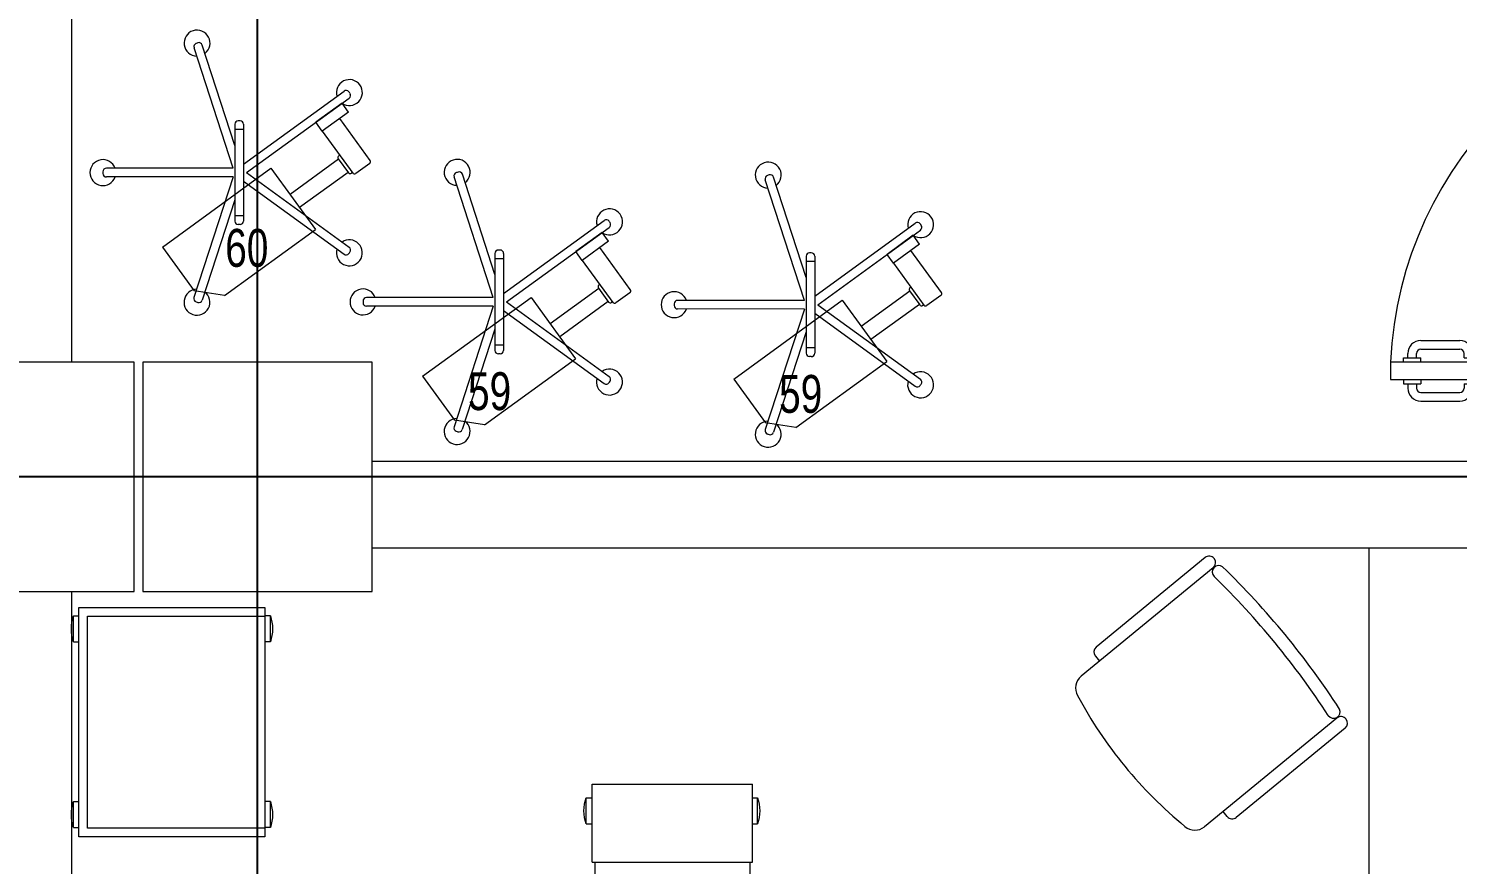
# Model space of a CAD drawing. Header units: metres. Extents: x -18745 to 220762, y -1579758 to -1356048.
# Drawn here: x 115034 to 118337, y -1434534 to -1432601 of the extents above; entities that cross this region are included whole.
import ezdxf

# ---------------------------------------------------------------- set-up
doc = ezdxf.new("R2010")
doc.units = ezdxf.units.M
doc.layers.get('0').update_dxf_attribs({"lineweight": 0})
for name, color, linetype, lineweight in [('A-100 - Copy$0$72_EGR_ROOM5_D2_WALL', 8, 'Continuous', 0), ('A-100 - Copy$0$Medical Equipment and Furniture', 8, 'Continuous', 0), ('A-100 - Copy$0$Medical Equipment and Furniture1', 8, 'Continuous', 5), ('A-100 - Copy$0$Structure', 8, 'Continuous', 9), ('A-100 - Copy$0$Walls', 8, 'Continuous', 0), ('A-100 - Copy$0$Wooden Joinery', 8, 'Continuous', 0)]:
    doc.layers.add(name, color=color, linetype=linetype, lineweight=lineweight)
doc.layers.add('A-100 - Copy$0$axes', color=8, linetype='Continuous')
doc.styles.add('A-100 - Copy$0$X3G_ENTITY_257CFD', font='swisscl.ttf', dxfattribs={"height": 200})

# ---------------------------------------------------------------- blocks, each defined once
blk = doc.blocks.new('A-100 - Copy$0$HF13963-P')
at = {"layer": 'A-100 - Copy$0$Medical Equipment and Furniture1'}
for p, q in [((0.0915, 0.1995), (0.0315, 0.1995)), ((0.0315, 0.1995), (0.0315, 0.185)), ((0.0915, 0.1995), (0.0915, 0.185)), ((0.18, 0.185), (0, 0.185)), ((0, 0.185), (0, -0.185)), ((0.18, 0.185), (0.18, -0.185)), ((0.83, 0.1788), (0.18, 0.1788)), ((0.8007, 0.1919), (0.7407, 0.1919)), ((0.7407, 0.1919), (0.7407, 0.1788)), ((0.8007, 0.1919), (0.8007, 0.1788)), ((0.83, -0.1788), (0.83, 0.1788)), ((0.18, -0.185), (0, -0.185)), ((0.0315, -0.185), (0.0315, -0.1971)), ((0.0915, -0.1971), (0.0315, -0.1971)), ((0.0915, -0.185), (0.0915, -0.1971)), ((0.18, -0.1788), (0.83, -0.1788)), ((0.7407, -0.1788), (0.7407, -0.1933)), ((0.8007, -0.1933), (0.7407, -0.1933)), ((0.8007, -0.1788), (0.8007, -0.1933))]:
    blk.add_line(p, q, dxfattribs=at)
for centre, start, end in [((0.0615, 0.112), 71.0754, 108.9246), ((0.7707, 0.1044), 71.0754, 108.9246), ((0.0615, -0.1096), 251.0754, 288.9246), ((0.7707, -0.1058), 251.0754, 288.9246)]:
    blk.add_arc(centre, 0.0925, start, end, dxfattribs=at)
blk = doc.blocks.new('A-100 - Copy$0$HF10531-P')
at = {"layer": 'A-100 - Copy$0$Medical Equipment and Furniture1'}
for p, q in [((0.53, 0.43), (0, 0.43)), ((0, 0.43), (0, 0)), ((0.0791, 0.4424), (0.0191, 0.4424)), ((0.0191, 0.4424), (0.0191, 0.43)), ((0.0791, 0.4424), (0.0791, 0.43)), ((0.5086, 0.4424), (0.4486, 0.4424)), ((0.4486, 0.4424), (0.4486, 0.43)), ((0.5086, 0.4424), (0.5086, 0.43)), ((0.53, 0), (0.53, 0.43)), ((0.51, 0.41), (0.02, 0.41)), ((0.02, 0.41), (0.02, 0)), ((0.51, 0), (0.51, 0.41)), ((0, 0), (0.53, 0)), ((0.0191, -0.0124), (0.0191, 0)), ((0.0791, -0.0124), (0.0791, 0)), ((0.4486, -0.0124), (0.4486, 0)), ((0.5086, -0.0124), (0.5086, 0)), ((0.0791, -0.0124), (0.0191, -0.0124)), ((0.5086, -0.0124), (0.4486, -0.0124))]:
    blk.add_line(p, q, dxfattribs=at)
for points in [[(0.02, 0.41), (0.02, 0.41), (0.02, 0.41), (0.02, 0.41), (0.02, 0.41), (0.02, 0.41), (0.02, 0.41), (0.02, 0.41), (0.02, 0.41), (0.02, 0.41), (0.02, 0.41), (0.02, 0.41), (0.02, 0.41), (0.02, 0.41), (0.02, 0.41), (0.02, 0.41), (0.02, 0.41), (0.02, 0.41), (0.02, 0.41), (0.02, 0.41), (0.02, 0.41), (0.02, 0.41), (0.02, 0.41), (0.02, 0.41), (0.02, 0.41), (0.02, 0.41), (0.02, 0.41), (0.02, 0.41), (0.02, 0.41), (0.02, 0.41), (0.02, 0.41), (0.02, 0.41), (0.02, 0.41), (0.02, 0.41), (0.02, 0.41), (0.02, 0.41), (0.02, 0.41), (0.02, 0.41), (0.02, 0.41), (0.02, 0.41), (0.02, 0.41), (0.02, 0.41), (0.02, 0.41), (0.02, 0.41), (0.02, 0.41), (0.02, 0.41), (0.02, 0.41), (0.02, 0.41), (0.02, 0.41), (0.02, 0.41), (0.02, 0.41), (0.02, 0.41), (0.02, 0.41), (0.02, 0.41), (0.02, 0.41), (0.02, 0.41), (0.02, 0.41), (0.02, 0.41), (0.02, 0.41), (0.02, 0.41), (0.02, 0.41), (0.02, 0.41), (0.02, 0.41), (0.02, 0.41), (0.02, 0.41), (0.02, 0.41), (0.02, 0.41), (0.02, 0.41), (0.02, 0.41), (0.02, 0.41), (0.02, 0.41), (0.02, 0.41), (0.02, 0.41), (0.02, 0.41), (0.02, 0.41), (0.02, 0.41), (0.02, 0.41), (0.02, 0.41), (0.02, 0.41), (0.02, 0.41), (0.02, 0.41), (0.02, 0.41), (0.02, 0.41), (0.02, 0.41), (0.02, 0.41), (0.02, 0.41), (0.02, 0.41), (0.02, 0.41), (0.02, 0.41), (0.02, 0.41), (0.02, 0.41), (0.02, 0.41), (0.02, 0.41), (0.02, 0.41), (0.02, 0.41), (0.02, 0.41), (0.02, 0.41), (0.02, 0.41), (0.02, 0.41), (0.02, 0.41), (0.02, 0.41), (0.02, 0.41), (0.02, 0.41), (0.02, 0.41), (0.02, 0.41), (0.02, 0.41), (0.02, 0.41), (0.02, 0.41), (0.02, 0.41), (0.02, 0.41), (0.02, 0.41), (0.02, 0.41), (0.02, 0.41), (0.02, 0.41), (0.02, 0.41), (0.02, 0.41), (0.02, 0.41), (0.02, 0.41), (0.02, 0.41), (0.02, 0.41), (0.02, 0.41), (0.02, 0.41), (0.02, 0.41), (0.02, 0.41), (0.02, 0.41), (0.02, 0.41), (0.02, 0.41), (0.02, 0.41), (0.02, 0.41), (0.02, 0.41), (0.02, 0.41), (0.02, 0.41), (0.02, 0.41), (0.02, 0.41), (0.02, 0.41), (0.02, 0.41), (0.02, 0.41), (0.02, 0.41), (0.02, 0.41), (0.02, 0.41), (0.02, 0.41), (0.02, 0.41), (0.02, 0.41), (0.02, 0.41), (0.02, 0.41), (0.02, 0.41), (0.02, 0.41), (0.02, 0.41), (0.02, 0.41), (0.02, 0.41), (0.02, 0.41), (0.02, 0.41), (0.02, 0.41), (0.02, 0.41), (0.02, 0.41), (0.02, 0.41), (0.02, 0.41), (0.02, 0.41), (0.02, 0.41), (0.02, 0.41), (0.02, 0.41), (0.02, 0.41), (0.02, 0.41), (0.02, 0.41), (0.02, 0.41), (0.02, 0.41), (0.02, 0.41), (0.02, 0.41), (0.02, 0.41), (0.02, 0.41), (0.02, 0.41), (0.02, 0.41), (0.02, 0.41), (0.02, 0.41), (0.02, 0.41), (0.02, 0.41), (0.02, 0.41), (0.02, 0.41), (0.02, 0.41), (0.02, 0.41), (0.02, 0.41), (0.02, 0.41), (0.02, 0.41), (0.02, 0.41), (0.02, 0.41), (0.02, 0.41), (0.02, 0.41), (0.02, 0.41), (0.02, 0.41), (0.02, 0.41), (0.02, 0.41), (0.02, 0.41), (0.02, 0.41), (0.02, 0.41), (0.02, 0.41), (0.02, 0.41), (0.02, 0.41), (0.02, 0.41), (0.02, 0.41), (0.02, 0.41), (0.02, 0.41), (0.02, 0.41), (0.02, 0.41), (0.02, 0.41), (0.02, 0.41), (0.02, 0.41), (0.02, 0.41), (0.02, 0.41), (0.02, 0.41), (0.02, 0.41), (0.02, 0.41), (0.02, 0.41), (0.02, 0.41), (0.02, 0.41), (0.02, 0.41), (0.02, 0.41), (0.02, 0.41), (0.02, 0.41), (0.02, 0.41)], [(0.02, 0.41), (0.02, 0.41), (0.02, 0.41), (0.02, 0.41), (0.02, 0.41), (0.02, 0.41), (0.02, 0.41), (0.02, 0.41), (0.02, 0.41), (0.02, 0.41), (0.02, 0.41), (0.02, 0.41), (0.02, 0.41), (0.02, 0.41), (0.02, 0.41), (0.02, 0.41), (0.02, 0.41), (0.02, 0.41), (0.02, 0.41), (0.02, 0.41), (0.02, 0.41), (0.02, 0.41), (0.02, 0.41), (0.02, 0.41), (0.02, 0.41), (0.02, 0.41), (0.02, 0.41), (0.02, 0.41), (0.02, 0.41), (0.02, 0.41), (0.02, 0.41), (0.02, 0.41), (0.02, 0.41), (0.02, 0.41), (0.02, 0.41), (0.02, 0.41), (0.02, 0.41), (0.02, 0.41), (0.02, 0.41), (0.02, 0.41), (0.02, 0.41), (0.02, 0.41), (0.02, 0.41), (0.02, 0.41), (0.02, 0.41), (0.02, 0.41), (0.02, 0.41), (0.02, 0.41), (0.02, 0.41), (0.02, 0.41), (0.02, 0.41), (0.02, 0.41), (0.02, 0.41), (0.02, 0.41), (0.02, 0.41), (0.02, 0.41), (0.02, 0.41), (0.02, 0.41), (0.02, 0.41), (0.02, 0.41), (0.02, 0.41), (0.02, 0.41), (0.02, 0.41), (0.02, 0.41), (0.02, 0.41), (0.02, 0.41), (0.02, 0.41), (0.02, 0.41), (0.02, 0.41), (0.02, 0.41), (0.02, 0.41), (0.02, 0.41), (0.02, 0.41), (0.02, 0.41), (0.02, 0.41), (0.02, 0.41), (0.02, 0.41), (0.02, 0.41), (0.02, 0.41), (0.02, 0.41), (0.02, 0.41), (0.02, 0.41), (0.02, 0.41), (0.02, 0.41), (0.02, 0.41), (0.02, 0.41), (0.02, 0.41), (0.02, 0.41), (0.02, 0.41), (0.02, 0.41), (0.02, 0.41), (0.02, 0.41), (0.02, 0.41), (0.02, 0.41), (0.02, 0.41), (0.02, 0.41), (0.02, 0.41), (0.02, 0.41), (0.02, 0.41), (0.02, 0.41), (0.02, 0.41), (0.02, 0.41), (0.02, 0.41), (0.02, 0.41), (0.02, 0.41), (0.02, 0.41), (0.02, 0.41), (0.02, 0.41), (0.02, 0.41), (0.02, 0.41), (0.02, 0.41), (0.02, 0.41), (0.02, 0.41), (0.02, 0.41), (0.02, 0.41), (0.02, 0.41), (0.02, 0.41), (0.02, 0.41), (0.02, 0.41), (0.02, 0.41), (0.02, 0.41), (0.02, 0.41), (0.02, 0.41), (0.02, 0.41), (0.02, 0.41), (0.02, 0.41), (0.02, 0.41), (0.02, 0.41), (0.02, 0.41), (0.02, 0.41), (0.02, 0.41), (0.02, 0.41), (0.02, 0.41), (0.02, 0.41), (0.02, 0.41), (0.02, 0.41), (0.02, 0.41), (0.02, 0.41), (0.02, 0.41), (0.02, 0.41), (0.02, 0.41), (0.02, 0.41), (0.02, 0.41), (0.02, 0.41), (0.02, 0.41), (0.02, 0.41), (0.02, 0.41), (0.02, 0.41), (0.02, 0.41), (0.02, 0.41), (0.02, 0.41), (0.02, 0.41), (0.02, 0.41), (0.02, 0.41), (0.02, 0.41), (0.02, 0.41), (0.02, 0.41), (0.02, 0.41), (0.02, 0.41), (0.02, 0.41), (0.02, 0.41), (0.02, 0.41), (0.02, 0.41), (0.02, 0.41), (0.02, 0.41), (0.02, 0.41), (0.02, 0.41), (0.02, 0.41), (0.02, 0.41), (0.02, 0.41), (0.02, 0.41), (0.02, 0.41), (0.02, 0.41), (0.02, 0.41), (0.02, 0.41), (0.02, 0.41), (0.02, 0.41), (0.02, 0.41), (0.02, 0.41), (0.02, 0.41), (0.02, 0.41), (0.02, 0.41), (0.02, 0.41), (0.02, 0.41), (0.02, 0.41), (0.02, 0.41), (0.02, 0.41), (0.02, 0.41), (0.02, 0.41), (0.02, 0.41), (0.02, 0.41), (0.02, 0.41), (0.02, 0.41), (0.02, 0.41), (0.02, 0.41), (0.02, 0.41), (0.02, 0.41), (0.02, 0.41), (0.02, 0.41), (0.02, 0.41), (0.02, 0.41), (0.02, 0.41), (0.02, 0.41), (0.02, 0.41), (0.02, 0.41), (0.02, 0.41), (0.02, 0.41), (0.02, 0.41), (0.02, 0.41), (0.02, 0.41), (0.02, 0.41), (0.02, 0.41), (0.02, 0.41), (0.02, 0.41)], [(0.02, 0.41), (0.02, 0.41), (0.02, 0.41), (0.02, 0.41), (0.02, 0.41), (0.02, 0.41), (0.02, 0.41), (0.02, 0.41), (0.02, 0.41), (0.02, 0.41), (0.02, 0.41), (0.02, 0.41), (0.02, 0.41), (0.02, 0.41), (0.02, 0.41), (0.02, 0.41), (0.02, 0.41), (0.02, 0.41), (0.02, 0.41), (0.02, 0.41), (0.02, 0.41), (0.02, 0.41), (0.02, 0.41), (0.02, 0.41), (0.02, 0.41), (0.02, 0.41), (0.02, 0.41), (0.02, 0.41), (0.02, 0.41), (0.02, 0.41), (0.02, 0.41), (0.02, 0.41), (0.02, 0.41), (0.02, 0.41), (0.02, 0.41), (0.02, 0.41), (0.02, 0.41), (0.02, 0.41), (0.02, 0.41), (0.02, 0.41), (0.02, 0.41), (0.02, 0.41), (0.02, 0.41), (0.02, 0.41), (0.02, 0.41), (0.02, 0.41), (0.02, 0.41), (0.02, 0.41), (0.02, 0.41), (0.02, 0.41), (0.02, 0.41), (0.02, 0.41), (0.02, 0.41), (0.02, 0.41), (0.02, 0.41), (0.02, 0.41), (0.02, 0.41), (0.02, 0.41), (0.02, 0.41), (0.02, 0.41), (0.02, 0.41), (0.02, 0.41), (0.02, 0.41), (0.02, 0.41), (0.02, 0.41), (0.02, 0.41), (0.02, 0.41), (0.02, 0.41), (0.02, 0.41), (0.02, 0.41), (0.02, 0.41), (0.02, 0.41), (0.02, 0.41), (0.02, 0.41), (0.02, 0.41), (0.02, 0.41), (0.02, 0.41), (0.02, 0.41), (0.02, 0.41), (0.02, 0.41), (0.02, 0.41), (0.02, 0.41), (0.02, 0.41), (0.02, 0.41), (0.02, 0.41), (0.02, 0.41), (0.02, 0.41), (0.02, 0.41), (0.02, 0.41), (0.02, 0.41), (0.02, 0.41), (0.02, 0.41), (0.02, 0.41), (0.02, 0.41), (0.02, 0.41), (0.02, 0.41), (0.02, 0.41), (0.02, 0.41), (0.02, 0.41), (0.02, 0.41), (0.02, 0.41), (0.02, 0.41), (0.02, 0.41), (0.02, 0.41), (0.02, 0.41), (0.02, 0.41), (0.02, 0.41), (0.02, 0.41), (0.02, 0.41), (0.02, 0.41), (0.02, 0.41), (0.02, 0.41), (0.02, 0.41), (0.02, 0.41), (0.02, 0.41), (0.02, 0.41), (0.02, 0.41), (0.02, 0.41), (0.02, 0.41), (0.02, 0.41), (0.02, 0.41), (0.02, 0.41), (0.02, 0.41), (0.02, 0.41), (0.02, 0.41), (0.02, 0.41), (0.02, 0.41), (0.02, 0.41), (0.02, 0.41), (0.02, 0.41), (0.02, 0.41), (0.02, 0.41), (0.02, 0.41), (0.02, 0.41), (0.02, 0.41), (0.02, 0.41), (0.02, 0.41), (0.02, 0.41), (0.02, 0.41), (0.02, 0.41), (0.02, 0.41), (0.02, 0.41), (0.02, 0.41), (0.02, 0.41), (0.02, 0.41), (0.02, 0.41), (0.02, 0.41), (0.02, 0.41), (0.02, 0.41), (0.02, 0.41), (0.02, 0.41), (0.02, 0.41), (0.02, 0.41), (0.02, 0.41), (0.02, 0.41), (0.02, 0.41), (0.02, 0.41), (0.02, 0.41), (0.02, 0.41), (0.02, 0.41), (0.02, 0.41), (0.02, 0.41), (0.02, 0.41), (0.02, 0.41), (0.02, 0.41), (0.02, 0.41), (0.02, 0.41), (0.02, 0.41), (0.02, 0.41), (0.02, 0.41), (0.02, 0.41), (0.02, 0.41), (0.02, 0.41), (0.02, 0.41), (0.02, 0.41), (0.02, 0.41), (0.02, 0.41), (0.02, 0.41), (0.02, 0.41), (0.02, 0.41), (0.02, 0.41), (0.02, 0.41), (0.02, 0.41), (0.02, 0.41), (0.02, 0.41), (0.02, 0.41), (0.02, 0.41), (0.02, 0.41), (0.02, 0.41), (0.02, 0.41), (0.02, 0.41), (0.02, 0.41), (0.02, 0.41), (0.02, 0.41), (0.02, 0.41), (0.02, 0.41), (0.02, 0.41), (0.02, 0.41), (0.02, 0.41), (0.02, 0.41), (0.02, 0.41), (0.02, 0.41), (0.02, 0.41), (0.02, 0.41), (0.02, 0.41), (0.02, 0.41), (0.02, 0.41), (0.02, 0.41), (0.02, 0.41), (0.02, 0.41), (0.02, 0.41), (0.02, 0.41), (0.02, 0.41), (0.02, 0.41), (0.02, 0.41), (0.02, 0.41), (0.02, 0.41), (0.02, 0.41), (0.02, 0.41), (0.02, 0.41), (0.02, 0.41), (0.02, 0.41), (0.02, 0.41), (0.02, 0.41), (0.02, 0.41), (0.02, 0.41), (0.02, 0.41), (0.02, 0.41), (0.02, 0.41), (0.02, 0.41), (0.02, 0.41), (0.02, 0.41), (0.02, 0.41), (0.02, 0.41), (0.02, 0.41), (0.02, 0.41), (0.02, 0.41), (0.02, 0.41), (0.02, 0.41), (0.02, 0.41), (0.02, 0.41), (0.02, 0.41), (0.02, 0.41), (0.02, 0.41), (0.02, 0.41), (0.02, 0.41), (0.02, 0.41), (0.02, 0.41), (0.02, 0.41), (0.02, 0.41), (0.02, 0.41), (0.02, 0.41), (0.02, 0.41), (0.02, 0.41), (0.02, 0.41), (0.02, 0.41), (0.02, 0.41), (0.02, 0.41), (0.02, 0.41), (0.02, 0.41), (0.02, 0.41), (0.02, 0.41), (0.02, 0.41), (0.02, 0.41), (0.02, 0.41), (0.02, 0.41), (0.02, 0.41), (0.02, 0.41), (0.02, 0.41), (0.02, 0.41), (0.02, 0.41), (0.02, 0.41), (0.02, 0.41), (0.02, 0.41), (0.02, 0.41), (0.02, 0.41), (0.02, 0.41)]]:
    blk.add_lwpolyline(points, close=True, dxfattribs=at)
for points in [[(0.02, 0.41), (0.02, 0.41), (0.02, 0.41), (0.02, 0.41), (0.02, 0.41), (0.02, 0.41), (0.02, 0.41), (0.02, 0.41)], [(0.02, 0.41), (0.02, 0.41), (0.02, 0.41), (0.02, 0.41), (0.02, 0.41), (0.02, 0.41), (0.02, 0.41), (0.02, 0.41), (0.02, 0.41), (0.02, 0.41), (0.02, 0.41), (0.02, 0.41), (0.02, 0.41), (0.02, 0.41), (0.02, 0.41), (0.02, 0.41), (0.02, 0.41), (0.02, 0.41), (0.02, 0.41), (0.02, 0.41), (0.02, 0.41), (0.02, 0.41), (0.02, 0.41), (0.02, 0.41), (0.02, 0.41), (0.02, 0.41), (0.02, 0.41), (0.02, 0.41), (0.02, 0.41), (0.02, 0.41), (0.02, 0.41), (0.02, 0.41), (0.02, 0.41), (0.02, 0.41), (0.02, 0.41), (0.02, 0.41), (0.02, 0.41), (0.02, 0.41), (0.02, 0.41), (0.02, 0.41), (0.02, 0.41), (0.02, 0.41), (0.02, 0.41), (0.02, 0.41), (0.02, 0.41), (0.02, 0.41), (0.02, 0.41), (0.02, 0.41), (0.02, 0.41), (0.02, 0.41), (0.02, 0.41), (0.02, 0.41), (0.02, 0.41), (0.02, 0.41), (0.02, 0.41), (0.02, 0.41), (0.02, 0.41), (0.02, 0.41), (0.02, 0.41), (0.02, 0.41), (0.02, 0.41), (0.02, 0.41), (0.02, 0.41), (0.02, 0.41), (0.02, 0.41), (0.02, 0.41), (0.02, 0.41), (0.02, 0.41), (0.02, 0.41), (0.02, 0.41), (0.02, 0.41), (0.02, 0.41), (0.02, 0.41), (0.02, 0.41), (0.02, 0.41), (0.02, 0.41), (0.02, 0.41), (0.02, 0.41), (0.02, 0.41), (0.02, 0.41), (0.02, 0.41), (0.02, 0.41), (0.02, 0.41), (0.02, 0.41), (0.02, 0.41), (0.02, 0.41), (0.02, 0.41), (0.02, 0.41), (0.02, 0.41), (0.02, 0.41), (0.02, 0.41), (0.02, 0.41), (0.02, 0.41), (0.02, 0.41), (0.02, 0.41), (0.02, 0.41), (0.02, 0.41), (0.02, 0.41), (0.02, 0.41), (0.02, 0.41), (0.02, 0.41), (0.02, 0.41), (0.02, 0.41), (0.02, 0.41), (0.02, 0.41), (0.02, 0.41), (0.02, 0.41), (0.02, 0.41), (0.02, 0.41), (0.02, 0.41), (0.02, 0.41)], [(0.02, 0.41), (0.02, 0.41), (0.02, 0.41), (0.02, 0.41), (0.02, 0.41), (0.02, 0.41), (0.02, 0.41), (0.02, 0.41), (0.02, 0.41), (0.02, 0.41), (0.02, 0.41), (0.02, 0.41), (0.02, 0.41), (0.02, 0.41), (0.02, 0.41), (0.02, 0.41), (0.02, 0.41)], [(0.02, 0.41), (0.02, 0.41), (0.02, 0.41), (0.02, 0.41), (0.02, 0.41), (0.02, 0.41), (0.02, 0.41)], [(0.02, 0.41), (0.02, 0.41), (0.02, 0.41), (0.02, 0.41), (0.02, 0.41), (0.02, 0.41), (0.02, 0.41), (0.02, 0.41), (0.02, 0.41), (0.02, 0.41), (0.02, 0.41), (0.02, 0.41)], [(0.02, 0.41), (0.02, 0.41), (0.02, 0.41), (0.02, 0.41), (0.02, 0.41), (0.02, 0.41), (0.02, 0.41), (0.02, 0.41), (0.02, 0.41), (0.02, 0.41), (0.02, 0.41), (0.02, 0.41), (0.02, 0.41), (0.02, 0.41), (0.02, 0.41), (0.02, 0.41), (0.02, 0.41), (0.02, 0.41), (0.02, 0.41), (0.02, 0.41), (0.02, 0.41), (0.02, 0.41), (0.02, 0.41), (0.02, 0.41), (0.02, 0.41), (0.02, 0.41), (0.02, 0.41), (0.02, 0.41), (0.02, 0.41), (0.02, 0.41), (0.02, 0.41), (0.02, 0.41), (0.02, 0.41), (0.02, 0.41), (0.02, 0.41), (0.02, 0.41), (0.02, 0.41), (0.02, 0.41), (0.02, 0.41), (0.02, 0.41), (0.02, 0.41), (0.02, 0.41), (0.02, 0.41), (0.02, 0.41), (0.02, 0.41), (0.02, 0.41), (0.02, 0.41), (0.02, 0.41), (0.02, 0.41), (0.02, 0.41), (0.02, 0.41), (0.02, 0.41), (0.02, 0.41), (0.02, 0.41), (0.02, 0.41), (0.02, 0.41), (0.02, 0.41), (0.02, 0.41), (0.02, 0.41), (0.02, 0.41), (0.02, 0.41), (0.02, 0.41), (0.02, 0.41), (0.02, 0.41), (0.02, 0.41), (0.02, 0.41), (0.02, 0.41), (0.02, 0.41), (0.02, 0.41), (0.02, 0.41), (0.02, 0.41), (0.02, 0.41), (0.02, 0.41), (0.02, 0.41), (0.02, 0.41), (0.02, 0.41), (0.02, 0.41), (0.02, 0.41), (0.02, 0.41), (0.02, 0.41), (0.02, 0.41), (0.02, 0.41), (0.02, 0.41), (0.02, 0.41), (0.02, 0.41), (0.02, 0.41), (0.02, 0.41), (0.02, 0.41), (0.02, 0.41)], [(0.02, 0.41), (0.02, 0.41), (0.02, 0.41), (0.02, 0.41), (0.02, 0.41), (0.02, 0.41), (0.02, 0.41), (0.02, 0.41), (0.02, 0.41), (0.02, 0.41), (0.02, 0.41), (0.02, 0.41), (0.02, 0.41), (0.02, 0.41), (0.02, 0.41), (0.02, 0.41), (0.02, 0.41), (0.02, 0.41), (0.02, 0.41), (0.02, 0.41), (0.02, 0.41), (0.02, 0.41), (0.02, 0.41), (0.02, 0.41), (0.02, 0.41), (0.02, 0.41), (0.02, 0.41), (0.02, 0.41), (0.02, 0.41), (0.02, 0.41), (0.02, 0.41), (0.02, 0.41), (0.02, 0.41), (0.02, 0.41), (0.02, 0.41), (0.02, 0.41), (0.02, 0.41), (0.02, 0.41), (0.02, 0.41), (0.02, 0.41), (0.02, 0.41), (0.02, 0.41), (0.02, 0.41), (0.02, 0.41), (0.02, 0.41), (0.02, 0.41), (0.02, 0.41), (0.02, 0.41), (0.02, 0.41), (0.02, 0.41), (0.02, 0.41), (0.02, 0.41), (0.02, 0.41), (0.02, 0.41)], [(0.02, 0.41), (0.02, 0.41), (0.02, 0.41), (0.02, 0.41), (0.02, 0.41), (0.02, 0.41), (0.02, 0.41), (0.02, 0.41), (0.02, 0.41), (0.02, 0.41)], [(0.02, 0.41), (0.02, 0.41), (0.02, 0.41), (0.02, 0.41), (0.02, 0.41), (0.02, 0.41), (0.02, 0.41), (0.02, 0.41), (0.02, 0.41), (0.02, 0.41)], [(0.02, 0.41), (0.02, 0.41), (0.02, 0.41), (0.02, 0.41), (0.02, 0.41), (0.02, 0.41), (0.02, 0.41), (0.02, 0.41), (0.02, 0.41), (0.02, 0.41), (0.02, 0.41), (0.02, 0.41), (0.02, 0.41), (0.02, 0.41), (0.02, 0.41)], [(0.02, 0.41), (0.02, 0.41), (0.02, 0.41), (0.02, 0.41), (0.02, 0.41), (0.02, 0.41), (0.02, 0.41), (0.02, 0.41), (0.02, 0.41), (0.02, 0.41)], [(0.02, 0.41), (0.02, 0.41), (0.02, 0.41), (0.02, 0.41), (0.02, 0.41), (0.02, 0.41), (0.02, 0.41)], [(0.02, 0.41), (0.02, 0.41), (0.02, 0.41), (0.02, 0.41), (0.02, 0.41), (0.02, 0.41), (0.02, 0.41), (0.02, 0.41), (0.02, 0.41), (0.02, 0.41)], [(0.02, 0.41), (0.02, 0.41), (0.02, 0.41), (0.02, 0.41), (0.02, 0.41), (0.02, 0.41), (0.02, 0.41), (0.02, 0.41), (0.02, 0.41), (0.02, 0.41), (0.02, 0.41), (0.02, 0.41), (0.02, 0.41), (0.02, 0.41), (0.02, 0.41), (0.02, 0.41), (0.02, 0.41), (0.02, 0.41)], [(0.02, 0.41), (0.02, 0.41), (0.02, 0.41), (0.02, 0.41), (0.02, 0.41), (0.02, 0.41), (0.02, 0.41), (0.02, 0.41), (0.02, 0.41)]]:
    blk.add_lwpolyline(points, dxfattribs=at)
for centre, start, end in [((0.0491, 0.3549), 71.0754, 108.9246), ((0.4786, 0.3549), 71.0754, 108.9246), ((0.0491, 0.0751), 251.0754, 288.9246), ((0.4786, 0.0751), 251.0754, 288.9246)]:
    blk.add_arc(centre, 0.0925, start, end, dxfattribs=at)
blk = doc.blocks.new('A-100 - Copy$0$GF21016P-P')
at = {"layer": 'A-100 - Copy$0$Medical Equipment and Furniture1', "extrusion": (-1.24384e-09, -1.20261e-09, -1)}
for p, q in [((-0.225, -0.4495), (-0.225, -0.0538)), ((0.225, -0.4495), (0.225, -0.0538)), ((-0.255, -0.4495), (-0.255, -0.124)), ((-0.24, -0.109), (-0.225, -0.109)), ((0.24, -0.109), (0.225, -0.109)), ((0.255, -0.4495), (0.255, -0.124)), ((0.24, -0.4645), (0.24, -0.4645))]:
    blk.add_line(p, q, dxfattribs=at)
for centre, radius, start, end in [((0, -1.0036), 1.0036, 78.7568, 101.2432), ((0.19, -0.0538), 0.035, 0, 80.6557), ((-0.19, -0.0538), 0.035, 99.3443, 180), ((0.24, -0.124), 0.015, 0, 90), ((-0.24, -0.124), 0.015, 90, 180), ((0.24, -0.4495), 0.015, 270, 0), ((0.24, -0.4495), 0.015, 180, 270), ((0.2093, -0.4529), 0.015, 284.3864, 95.5209), ((0, 1.4254), 1.8749, 263.6341, 276.3659), ((-0.2093, -0.4529), 0.015, 84.4791, 255.6136), ((-0.24, -0.4495), 0.015, 270, 0), ((-0.24, -0.4495), 0.015, 180, 270), ((0, 1.406), 1.8855, 263.5119, 276.4881)]:
    blk.add_arc(centre, radius, start, end, dxfattribs=at)
blk = doc.blocks.new('A-100 - Copy$0$HF12177-P')
for p, q in [((0, 0), (-0.1724, 0.2372)), ((0, 0), (0.1724, 0.2372)), ((-0.0196, -0.007), (-0.1885, 0.2255)), ((0.0196, -0.007), (0.1885, 0.2255)), ((-0.0631, -0.027), (-0.2951, -0.1024)), ((-0.01, -0.0308), (-0.2889, -0.1214)), ((-0.12, -0.015), (-0.12, -0.019)), ((-0.112, -0.007), (0.112, -0.007)), ((-0.112, -0.027), (0.112, -0.027)), ((-0.1, -0.007), (-0.1, -0.027)), ((-0.01, -0.0308), (-0.01, -0.324)), ((0.01, -0.0308), (0.01, -0.324)), ((0.01, -0.0308), (0.2889, -0.1214)), ((0.0631, -0.027), (0.2951, -0.1024)), ((0.1, -0.007), (0.1, -0.027)), ((0.12, -0.015), (0.12, -0.019))]:
    blk.add_line(p, q)
for centre, radius, start, end in [((-0.1852, 0.2378), 0.03, 325.4712, 286.5288), ((0.1852, 0.2378), 0.03, 253.4712, 214.5288), ((-0.1821, 0.2302), 0.008, 126.3733, 216), ((0, -0.017), 0.315, 125.6267, 126.3733), ((-0.1788, 0.2325), 0.008, 36, 125.6267), ((0.1788, 0.2325), 0.008, 54.3733, 144), ((0, -0.017), 0.315, 53.6267, 54.3733), ((0.1821, 0.2302), 0.008, 324, 53.6267), ((-0.112, -0.015), 0.008, 90, 180), ((-0.112, -0.019), 0.008, 180, 270), ((0.112, -0.015), 0.008, 0, 90), ((0.112, -0.019), 0.008, 270, 0), ((-0.2996, -0.1144), 0.03, 37.4712, 358.5288), ((0.2996, -0.1144), 0.03, 181.4712, 142.5288), ((-0.2926, -0.11), 0.008, 108, 197.6267), ((0, -0.017), 0.315, 197.6267, 198.3733), ((-0.2914, -0.1138), 0.008, 198.3733, 288), ((0.2914, -0.1138), 0.008, 252, 341.6267), ((0.2926, -0.11), 0.008, 342.3733, 72), ((0, -0.017), 0.315, 341.6267, 342.3733), ((0, -0.332), 0.03, 109.4712, 70.5288), ((-0.002, -0.324), 0.008, 180, 269.6267), ((0.002, -0.324), 0.008, 270.3733, 0), ((0, -0.017), 0.315, 269.6267, 270.3733)]:
    blk.add_arc(centre, radius, start, end)
blk = doc.blocks.new('A-100 - Copy$0$MONITOR ARM PLAN')
for p, q in [((0.025, -0.49375, 0), (0.025, -0.18375, 0)), ((0.025, -0.18375, 0), (0.2, -0.18375, 0)), ((0.2, -0.44375, 0), (0.2, -0.18375, 0)), ((0.2, -0.44375, 0), (0.15, -0.49375, 0)), ((0.025, -0.49375, 0), (0.15, -0.49375, 0))]:
    blk.add_line(p, q)
at = {"layer": 'A-100 - Copy$0$Medical Equipment and Furniture1'}
for p, q in [((0.025, 0.0375), (0, 0.0375)), ((0, 0.0375), (0, -0.0375)), ((0.025, 0.0375), (0.025, -0.0375)), ((0.145, 0.0125), (0.025, 0.0125)), ((0.15, 0.0075), (0.15, -0.0325)), ((0.025, -0.0375), (0, -0.0375)), ((0.025, -0.0375), (0.145, -0.0375)), ((0.09375, -0.0375), (0.09375, -0.04)), ((0.09875, -0.045), (0.13875, -0.045)), ((0.1, -0.045), (0.1, -0.18375)), ((0.1375, -0.045), (0.1375, -0.18375)), ((0.14375, -0.0375), (0.14375, -0.04))]:
    blk.add_line(p, q, dxfattribs=at)
for centre, start, end in [((0.145, 0.0075, 0), 0, 90), ((0.145, -0.0325), 270, 0), ((0.09875, -0.04), 180, 270), ((0.13875, -0.04), 270, 360)]:
    blk.add_arc(centre, 0.005, start, end, dxfattribs=at)
blk = doc.blocks.new('A-100 - Copy$0$A$C692066EF')
at = {"layer": 'A-100 - Copy$0$Wooden Joinery'}
for p, q in [((2405.9, 280), (2495.9, 280)), ((2365.9, 240), (2405.9, 240)), ((2365.9, 230), (2365.9, 240)), ((2375.9, 240), (2375.9, 250)), ((2395.9, 240), (2395.9, 250)), ((2405.9, 260), (2495.9, 260)), ((2405.9, 230), (2405.9, 240)), ((2505.9, 240), (2505.9, 250)), ((2505.9, 240), (2525.9, 240)), ((2525.9, 240), (2525.9, 250)), ((2365.9, 190), (2365.9, 180)), ((2365.9, 180), (2405.9, 180)), ((2375.9, 180), (2375.9, 170)), ((2395.9, 180), (2395.9, 170)), ((2405.9, 190), (2405.9, 180)), ((2505.9, 180), (2505.9, 170)), ((2505.9, 180), (2525.9, 180)), ((2525.9, 180), (2525.9, 170)), ((2405.9, 160), (2495.9, 160)), ((2405.9, 140), (2495.9, 140))]:
    blk.add_line(p, q, dxfattribs=at)
for points in [[(3215, 1080), (3205, 1080), (3195, 1150), (3215, 1150)], [(3365, 1070), (3375, 1070), (3385, 1140), (3365, 1140)], [(3215, 230), (2335.9, 230), (2335.9, 190), (3215, 190)], [(3215, 230), (2335.9, 230), (2335.9, 190), (3215, 190)], [(3215, 180), (3205, 180), (3195, 110), (3215, 110)], [(3365, 190), (3375, 190), (3385, 120), (3365, 120)]]:
    blk.add_lwpolyline(points, close=True, dxfattribs=at)
for points in [[(3215, 1105), (3365, 1105), (3365, 1130), (3215, 1130), (3215, 1105)], [(3215, 1105), (3215, 1070), (3255, 1070), (3255, 1060), (3365, 1060), (3365, 1105), (3215, 1105)], [(3215, 155), (3215, 190), (3255, 190), (3255, 200), (3365, 200), (3365, 155), (3215, 155)], [(3215, 155), (3365, 155), (3365, 130), (3215, 130), (3215, 155)]]:
    blk.add_lwpolyline(points, dxfattribs=at)
for centre, radius, start, end in [((3215, 190), 880, 90, 177.3947), ((2405.9, 250), 30, 90, 180), ((2495.9, 250), 30, 0, 90), ((2405.9, 250), 10, 90, 180), ((2495.9, 250), 10, 0, 90), ((2405.9, 170), 30, 180, 270), ((2405.9, 170), 10, 180, 270), ((2495.9, 170), 10, 270, 0), ((2495.9, 170), 30, 270, 0)]:
    blk.add_arc(centre, radius, start, end, dxfattribs=at)
blk = doc.blocks.new('A-100 - Copy')
at = {"layer": 'A-100 - Copy$0$72_EGR_ROOM5_D2_WALL'}
blk.add_polyline3d([(115278.3, -1433902.7, 2.4), (115278.3, -1433372.7, 2.4)], dxfattribs=at)
at = {"layer": 'A-100 - Copy$0$axes'}
for p, q in [((115563.3, -1477297.4, 0), (115563.3, -1366771.9, 0)), ((115563.3, -1477297.4, 0), (115563.3, -1366771.9, 0)), ((178940.3, -1433637.7, 2.4), (96147.6, -1433637.7, 2.4))]:
    blk.add_line(p, q, dxfattribs=at)
at = {"layer": 'A-100 - Copy$0$Medical Equipment and Furniture'}
blk.add_line((118132.9, -1435661.7, 2.4), (118132.9, -1433802.7, 2.4), dxfattribs=at)
at = {"layer": 'A-100 - Copy$0$Structure', "elevation": 2.4}
for points in [[(114748.3, -1433902.7), (115278.3, -1433902.7), (115278.3, -1433372.7), (114748.3, -1433372.7)], [(115298.3, -1433902.7), (115828.3, -1433902.7), (115828.3, -1433372.7), (115298.3, -1433372.7)]]:
    blk.add_lwpolyline(points, close=True, dxfattribs=at)
at = {"layer": 'A-100 - Copy$0$Walls'}
for p, q in [((115132.9, -1429852.7, 2.4), (115132.9, -1433372.7, 2.4)), ((118882.9, -1433602.7, 2.4), (115828.3, -1433602.7, 2.4)), ((119671.1, -1433802.7, 2.4), (115828.3, -1433802.7, 2.4)), ((115132.9, -1433902.7, 2.4), (115132.9, -1440572.7, 2.4))]:
    blk.add_line(p, q, dxfattribs=at)
at = {"layer": 'A-100 - Copy$0$Medical Equipment and Furniture', "extrusion": (-1.92689e-13, -1.39405e-12, -1), "xscale": -1000.000000000001, "yscale": 1000.000000000001, "zscale": -1000.000000000001, "rotation": 90.01496832471715}
for p in [(-115537.6, -1432934.6, 0), (-116138.9, -1433233.5, 0), (-116858.1, -1433239.9, 0)]:
    blk.add_blockref('A-100 - Copy$0$HF12177-P', p, dxfattribs=at)
at = {"layer": 'A-100 - Copy$0$Medical Equipment and Furniture', "zscale": 1000}
for name, p, xscale, yscale, rotation in [('A-100 - Copy$0$MONITOR ARM PLAN', (115728.2, -1432796.2, 0), 1000, 1000, 305.9850316752795), ('A-100 - Copy$0$MONITOR ARM PLAN', (116329.5, -1433095.1, 0), 1000, 1000, 305.9850316752795), ('A-100 - Copy$0$MONITOR ARM PLAN', (117048.6, -1433101.5, 0), 1000, 1000, 305.9850316752795), ('A-100 - Copy$0$GF21016P-P', (117567.9, -1434307.1, 2.4), -999.9999999999978, 999.9999999999978, 129.3993387448624), ('A-100 - Copy$0$HF13963-P', (116522, -1434348.6, 2.4), -1000.000000000001, 1000.000000000001, 89.99999880791077)]:
    blk.add_blockref(name, p, dxfattribs=dict(at, xscale=xscale, yscale=yscale, rotation=rotation))
at = {"layer": 'A-100 - Copy$0$Medical Equipment and Furniture', "extrusion": (-6.40204e-11, 1.551e-10, -1), "xscale": 999.9999999999986, "yscale": 999.9999999999986, "zscale": -999.9999999999999, "rotation": 269.9999988079107}
blk.add_blockref('A-100 - Copy$0$HF10531-P', (-115580.3, -1433940.3, -2.4), dxfattribs=at)
at = {"layer": 'A-100 - Copy$0$Wooden Joinery'}
blk.add_blockref('A-100 - Copy$0$A$C692066EF', (115846.2, -1433602.7, 0), dxfattribs=at)
at = {"layer": 'A-100 - Copy$0$Medical Equipment and Furniture', "char_height": 87.47, "attachment_point": 2, "style": 'A-100 - Copy$0$X3G_ENTITY_257CFD'}
for s, insert in [('60', (115538.3, -1433064.8, 0)), ('59', (116099.5, -1433396, 0)), ('59', (116818.6, -1433402.4, 0))]:
    blk.add_mtext(s, dxfattribs=dict(at, insert=insert))

msp = doc.modelspace()

# ---------------------------------------------------------------- block references
msp.add_blockref('A-100 - Copy', (0, 0))

doc.saveas('drawing.dxf')
